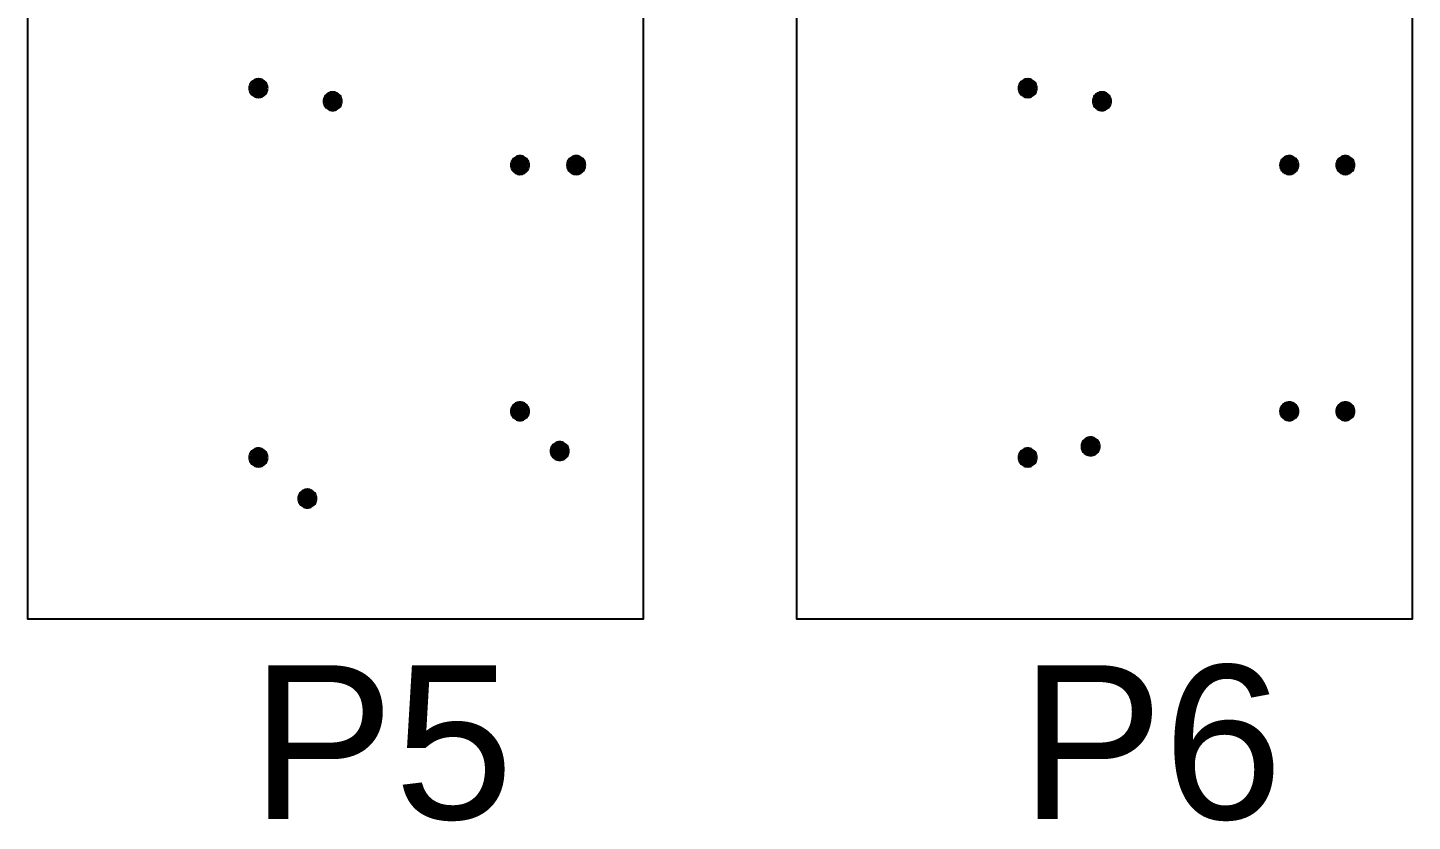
# Model space of a CAD drawing. Extents: x -2 to 177, y -6 to 16.
# Drawn here: x 133 to 142, y -5.81 to -0.66 of the extents above; entities that cross this region are included whole.
import ezdxf

# ---------------------------------------------------------------- set-up
doc = ezdxf.new("R2010")
doc.units = 0
doc.layers.get('0').update_dxf_attribs({"color": 255, "linetype": 'continuous'})
for name, color, linetype in [('Outline', 1, 'continuous'), ('P5', 82, 'continuous'), ('P6', 184, 'continuous'), ('V5', 147, 'continuous'), ('V6', 134, 'continuous')]:
    doc.layers.add(name, color=color, linetype=linetype)
doc.styles.get("Standard").update_dxf_attribs({"font": 'ARIAL.TTF'})

msp = doc.modelspace()

# ---------------------------------------------------------------- linework, layer by layer
at = {"layer": 'Outline'}
for points in [[(137, 4.5), (137, -4.5), (133, -4.5), (133, 4.5)], [(142, 4.5), (142, -4.5), (138, -4.5), (138, 4.5)]]:
    msp.add_lwpolyline(points, close=True, dxfattribs=at)
at = {"layer": 'P5'}
for points in [[(134.56, -1.05), (134.5595, -1.0422), (134.558, -1.0345), (134.5554, -1.027), (134.552, -1.02), (134.5476, -1.0135), (134.5424, -1.0076), (134.5365, -1.0024), (134.53, -0.998), (134.523, -0.9946), (134.5155, -0.992), (134.5078, -0.9905), (134.5, -0.99), (134.4922, -0.9905), (134.4845, -0.992), (134.477, -0.9946), (134.47, -0.998), (134.4635, -1.0024), (134.4576, -1.0076), (134.4524, -1.0135), (134.448, -1.02), (134.4446, -1.027), (134.442, -1.0345), (134.4405, -1.0422), (134.44, -1.05), (134.4405, -1.0578), (134.442, -1.0655), (134.4446, -1.073), (134.448, -1.08), (134.4524, -1.0865), (134.4576, -1.0924), (134.4635, -1.0976), (134.47, -1.102), (134.477, -1.1054), (134.4845, -1.108), (134.4922, -1.1095), (134.5, -1.11), (134.5078, -1.1095), (134.5155, -1.108), (134.523, -1.1054), (134.53, -1.102), (134.5365, -1.0976), (134.5424, -1.0924), (134.5476, -1.0865), (134.552, -1.08), (134.5554, -1.073), (134.558, -1.0655), (134.5595, -1.0578), (134.56, -1.05)], [(135.0426, -1.1351), (135.042, -1.1273), (135.0405, -1.1196), (135.038, -1.1121), (135.0345, -1.1051), (135.0302, -1.0986), (135.025, -1.0927), (135.0191, -1.0875), (135.0126, -1.0831), (135.0055, -1.0797), (134.9981, -1.0771), (134.9904, -1.0756), (134.9826, -1.0751), (134.9747, -1.0756), (134.967, -1.0771), (134.9596, -1.0797), (134.9526, -1.0831), (134.946, -1.0875), (134.9401, -1.0927), (134.935, -1.0986), (134.9306, -1.1051), (134.9271, -1.1121), (134.9246, -1.1196), (134.9231, -1.1273), (134.9226, -1.1351), (134.9231, -1.1429), (134.9246, -1.1506), (134.9271, -1.158), (134.9306, -1.1651), (134.935, -1.1716), (134.9401, -1.1775), (134.946, -1.1827), (134.9526, -1.187), (134.9596, -1.1905), (134.967, -1.193), (134.9747, -1.1946), (134.9826, -1.1951), (134.9904, -1.1946), (134.9981, -1.193), (135.0055, -1.1905), (135.0126, -1.187), (135.0191, -1.1827), (135.025, -1.1775), (135.0302, -1.1716), (135.0345, -1.1651), (135.038, -1.158), (135.0405, -1.1506), (135.042, -1.1429), (135.0426, -1.1351)], [(136.26, -1.55), (136.2595, -1.5422), (136.258, -1.5345), (136.2554, -1.527), (136.252, -1.52), (136.2476, -1.5135), (136.2424, -1.5076), (136.2365, -1.5024), (136.23, -1.498), (136.223, -1.4946), (136.2155, -1.492), (136.2078, -1.4905), (136.2, -1.49), (136.1922, -1.4905), (136.1845, -1.492), (136.177, -1.4946), (136.17, -1.498), (136.1635, -1.5024), (136.1576, -1.5076), (136.1524, -1.5135), (136.148, -1.52), (136.1446, -1.527), (136.142, -1.5345), (136.1405, -1.5422), (136.14, -1.55), (136.1405, -1.5578), (136.142, -1.5655), (136.1446, -1.573), (136.148, -1.58), (136.1524, -1.5865), (136.1576, -1.5924), (136.1635, -1.5976), (136.17, -1.602), (136.177, -1.6054), (136.1845, -1.608), (136.1922, -1.6095), (136.2, -1.61), (136.2078, -1.6095), (136.2155, -1.608), (136.223, -1.6054), (136.23, -1.602), (136.2365, -1.5976), (136.2424, -1.5924), (136.2476, -1.5865), (136.252, -1.58), (136.2554, -1.573), (136.258, -1.5655), (136.2595, -1.5578), (136.26, -1.55)], [(136.625, -1.55), (136.6245, -1.5422), (136.623, -1.5345), (136.6204, -1.527), (136.617, -1.52), (136.6126, -1.5135), (136.6074, -1.5076), (136.6015, -1.5024), (136.595, -1.498), (136.588, -1.4946), (136.5805, -1.492), (136.5728, -1.4905), (136.565, -1.49), (136.5572, -1.4905), (136.5495, -1.492), (136.542, -1.4946), (136.535, -1.498), (136.5285, -1.5024), (136.5226, -1.5076), (136.5174, -1.5135), (136.513, -1.52), (136.5096, -1.527), (136.507, -1.5345), (136.5055, -1.5422), (136.505, -1.55), (136.5055, -1.5578), (136.507, -1.5655), (136.5096, -1.573), (136.513, -1.58), (136.5174, -1.5865), (136.5226, -1.5924), (136.5285, -1.5976), (136.535, -1.602), (136.542, -1.6054), (136.5495, -1.608), (136.5572, -1.6095), (136.565, -1.61), (136.5728, -1.6095), (136.5805, -1.608), (136.588, -1.6054), (136.595, -1.602), (136.6015, -1.5976), (136.6074, -1.5924), (136.6126, -1.5865), (136.617, -1.58), (136.6204, -1.573), (136.623, -1.5655), (136.6245, -1.5578), (136.625, -1.55)], [(136.26, -3.15), (136.2595, -3.1422), (136.258, -3.1345), (136.2554, -3.127), (136.252, -3.12), (136.2476, -3.1135), (136.2424, -3.1076), (136.2365, -3.1024), (136.23, -3.098), (136.223, -3.0946), (136.2155, -3.092), (136.2078, -3.0905), (136.2, -3.09), (136.1922, -3.0905), (136.1845, -3.092), (136.177, -3.0946), (136.17, -3.098), (136.1635, -3.1024), (136.1576, -3.1076), (136.1524, -3.1135), (136.148, -3.12), (136.1446, -3.127), (136.142, -3.1345), (136.1405, -3.1422), (136.14, -3.15), (136.1405, -3.1578), (136.142, -3.1655), (136.1446, -3.173), (136.148, -3.18), (136.1524, -3.1865), (136.1576, -3.1924), (136.1635, -3.1976), (136.17, -3.202), (136.177, -3.2054), (136.1845, -3.208), (136.1922, -3.2095), (136.2, -3.21), (136.2078, -3.2095), (136.2155, -3.208), (136.223, -3.2054), (136.23, -3.202), (136.2365, -3.1976), (136.2424, -3.1924), (136.2476, -3.1865), (136.252, -3.18), (136.2554, -3.173), (136.258, -3.1655), (136.2595, -3.1578), (136.26, -3.15)], [(134.56, -3.45), (134.5595, -3.4422), (134.558, -3.4345), (134.5554, -3.427), (134.552, -3.42), (134.5476, -3.4135), (134.5424, -3.4076), (134.5365, -3.4024), (134.53, -3.398), (134.523, -3.3946), (134.5155, -3.392), (134.5078, -3.3905), (134.5, -3.39), (134.4922, -3.3905), (134.4845, -3.392), (134.477, -3.3946), (134.47, -3.398), (134.4635, -3.4024), (134.4576, -3.4076), (134.4524, -3.4135), (134.448, -3.42), (134.4446, -3.427), (134.442, -3.4345), (134.4405, -3.4422), (134.44, -3.45), (134.4405, -3.4578), (134.442, -3.4655), (134.4446, -3.473), (134.448, -3.48), (134.4524, -3.4865), (134.4576, -3.4924), (134.4635, -3.4976), (134.47, -3.502), (134.477, -3.5054), (134.4845, -3.508), (134.4922, -3.5095), (134.5, -3.51), (134.5078, -3.5095), (134.5155, -3.508), (134.523, -3.5054), (134.53, -3.502), (134.5365, -3.4976), (134.5424, -3.4924), (134.5476, -3.4865), (134.552, -3.48), (134.5554, -3.473), (134.558, -3.4655), (134.5595, -3.4578), (134.56, -3.45)], [(136.5181, -3.4081), (136.5176, -3.4003), (136.516, -3.3926), (136.5135, -3.3851), (136.5101, -3.3781), (136.5057, -3.3716), (136.5005, -3.3657), (136.4946, -3.3605), (136.4881, -3.3561), (136.4811, -3.3527), (136.4736, -3.3501), (136.4659, -3.3486), (136.4581, -3.3481), (136.4503, -3.3486), (136.4426, -3.3501), (136.4351, -3.3527), (136.4281, -3.3561), (136.4216, -3.3605), (136.4157, -3.3657), (136.4105, -3.3716), (136.4061, -3.3781), (136.4027, -3.3851), (136.4001, -3.3926), (136.3986, -3.4003), (136.3981, -3.4081), (136.3986, -3.4159), (136.4001, -3.4236), (136.4027, -3.4311), (136.4061, -3.4381), (136.4105, -3.4446), (136.4157, -3.4505), (136.4216, -3.4557), (136.4281, -3.4601), (136.4351, -3.4635), (136.4426, -3.466), (136.4503, -3.4676), (136.4581, -3.4681), (136.4659, -3.4676), (136.4736, -3.466), (136.4811, -3.4635), (136.4881, -3.4601), (136.4946, -3.4557), (136.5005, -3.4505), (136.5057, -3.4446), (136.5101, -3.4381), (136.5135, -3.4311), (136.516, -3.4236), (136.5176, -3.4159), (136.5181, -3.4081)], [(134.8779, -3.7168), (134.8774, -3.7089), (134.8759, -3.7012), (134.8733, -3.6938), (134.8699, -3.6868), (134.8655, -3.6802), (134.8603, -3.6743), (134.8544, -3.6692), (134.8479, -3.6648), (134.8409, -3.6613), (134.8334, -3.6588), (134.8257, -3.6573), (134.8179, -3.6568), (134.8101, -3.6573), (134.8024, -3.6588), (134.7949, -3.6613), (134.7879, -3.6648), (134.7814, -3.6692), (134.7755, -3.6743), (134.7703, -3.6802), (134.7659, -3.6868), (134.7625, -3.6938), (134.76, -3.7012), (134.7584, -3.7089), (134.7579, -3.7168), (134.7584, -3.7246), (134.76, -3.7323), (134.7625, -3.7397), (134.7659, -3.7468), (134.7703, -3.7533), (134.7755, -3.7592), (134.7814, -3.7644), (134.7879, -3.7687), (134.7949, -3.7722), (134.8024, -3.7747), (134.8101, -3.7762), (134.8179, -3.7768), (134.8257, -3.7762), (134.8334, -3.7747), (134.8409, -3.7722), (134.8479, -3.7687), (134.8544, -3.7644), (134.8603, -3.7592), (134.8655, -3.7533), (134.8699, -3.7468), (134.8733, -3.7397), (134.8759, -3.7323), (134.8774, -3.7246), (134.8779, -3.7168)]]:
    msp.add_lwpolyline(points, close=True, dxfattribs=at)
at = {"layer": 'P6'}
for points in [[(139.56, -1.05), (139.5595, -1.0422), (139.558, -1.0345), (139.5554, -1.027), (139.552, -1.02), (139.5476, -1.0135), (139.5424, -1.0076), (139.5365, -1.0024), (139.53, -0.998), (139.523, -0.9946), (139.5155, -0.992), (139.5078, -0.9905), (139.5, -0.99), (139.4922, -0.9905), (139.4845, -0.992), (139.477, -0.9946), (139.47, -0.998), (139.4635, -1.0024), (139.4576, -1.0076), (139.4524, -1.0135), (139.448, -1.02), (139.4446, -1.027), (139.442, -1.0345), (139.4405, -1.0422), (139.44, -1.05), (139.4405, -1.0578), (139.442, -1.0655), (139.4446, -1.073), (139.448, -1.08), (139.4524, -1.0865), (139.4576, -1.0924), (139.4635, -1.0976), (139.47, -1.102), (139.477, -1.1054), (139.4845, -1.108), (139.4922, -1.1095), (139.5, -1.11), (139.5078, -1.1095), (139.5155, -1.108), (139.523, -1.1054), (139.53, -1.102), (139.5365, -1.0976), (139.5424, -1.0924), (139.5476, -1.0865), (139.552, -1.08), (139.5554, -1.073), (139.558, -1.0655), (139.5595, -1.0578), (139.56, -1.05)], [(140.0426, -1.1351), (140.042, -1.1273), (140.0405, -1.1196), (140.038, -1.1121), (140.0345, -1.1051), (140.0302, -1.0986), (140.025, -1.0927), (140.0191, -1.0875), (140.0126, -1.0831), (140.0055, -1.0797), (139.9981, -1.0771), (139.9904, -1.0756), (139.9826, -1.0751), (139.9747, -1.0756), (139.967, -1.0771), (139.9596, -1.0797), (139.9526, -1.0831), (139.946, -1.0875), (139.9401, -1.0927), (139.935, -1.0986), (139.9306, -1.1051), (139.9271, -1.1121), (139.9246, -1.1196), (139.9231, -1.1273), (139.9226, -1.1351), (139.9231, -1.1429), (139.9246, -1.1506), (139.9271, -1.158), (139.9306, -1.1651), (139.935, -1.1716), (139.9401, -1.1775), (139.946, -1.1827), (139.9526, -1.187), (139.9596, -1.1905), (139.967, -1.193), (139.9747, -1.1946), (139.9826, -1.1951), (139.9904, -1.1946), (139.9981, -1.193), (140.0055, -1.1905), (140.0126, -1.187), (140.0191, -1.1827), (140.025, -1.1775), (140.0302, -1.1716), (140.0345, -1.1651), (140.038, -1.158), (140.0405, -1.1506), (140.042, -1.1429), (140.0426, -1.1351)], [(141.26, -1.55), (141.2595, -1.5422), (141.258, -1.5345), (141.2554, -1.527), (141.252, -1.52), (141.2476, -1.5135), (141.2424, -1.5076), (141.2365, -1.5024), (141.23, -1.498), (141.223, -1.4946), (141.2155, -1.492), (141.2078, -1.4905), (141.2, -1.49), (141.1922, -1.4905), (141.1845, -1.492), (141.177, -1.4946), (141.17, -1.498), (141.1635, -1.5024), (141.1576, -1.5076), (141.1524, -1.5135), (141.148, -1.52), (141.1446, -1.527), (141.142, -1.5345), (141.1405, -1.5422), (141.14, -1.55), (141.1405, -1.5578), (141.142, -1.5655), (141.1446, -1.573), (141.148, -1.58), (141.1524, -1.5865), (141.1576, -1.5924), (141.1635, -1.5976), (141.17, -1.602), (141.177, -1.6054), (141.1845, -1.608), (141.1922, -1.6095), (141.2, -1.61), (141.2078, -1.6095), (141.2155, -1.608), (141.223, -1.6054), (141.23, -1.602), (141.2365, -1.5976), (141.2424, -1.5924), (141.2476, -1.5865), (141.252, -1.58), (141.2554, -1.573), (141.258, -1.5655), (141.2595, -1.5578), (141.26, -1.55)], [(141.625, -1.55), (141.6245, -1.5422), (141.623, -1.5345), (141.6204, -1.527), (141.617, -1.52), (141.6126, -1.5135), (141.6074, -1.5076), (141.6015, -1.5024), (141.595, -1.498), (141.588, -1.4946), (141.5805, -1.492), (141.5728, -1.4905), (141.565, -1.49), (141.5572, -1.4905), (141.5495, -1.492), (141.542, -1.4946), (141.535, -1.498), (141.5285, -1.5024), (141.5226, -1.5076), (141.5174, -1.5135), (141.513, -1.52), (141.5096, -1.527), (141.507, -1.5345), (141.5055, -1.5422), (141.505, -1.55), (141.5055, -1.5578), (141.507, -1.5655), (141.5096, -1.573), (141.513, -1.58), (141.5174, -1.5865), (141.5226, -1.5924), (141.5285, -1.5976), (141.535, -1.602), (141.542, -1.6054), (141.5495, -1.608), (141.5572, -1.6095), (141.565, -1.61), (141.5728, -1.6095), (141.5805, -1.608), (141.588, -1.6054), (141.595, -1.602), (141.6015, -1.5976), (141.6074, -1.5924), (141.6126, -1.5865), (141.617, -1.58), (141.6204, -1.573), (141.623, -1.5655), (141.6245, -1.5578), (141.625, -1.55)], [(141.26, -3.15), (141.2595, -3.1422), (141.258, -3.1345), (141.2554, -3.127), (141.252, -3.12), (141.2476, -3.1135), (141.2424, -3.1076), (141.2365, -3.1024), (141.23, -3.098), (141.223, -3.0946), (141.2155, -3.092), (141.2078, -3.0905), (141.2, -3.09), (141.1922, -3.0905), (141.1845, -3.092), (141.177, -3.0946), (141.17, -3.098), (141.1635, -3.1024), (141.1576, -3.1076), (141.1524, -3.1135), (141.148, -3.12), (141.1446, -3.127), (141.142, -3.1345), (141.1405, -3.1422), (141.14, -3.15), (141.1405, -3.1578), (141.142, -3.1655), (141.1446, -3.173), (141.148, -3.18), (141.1524, -3.1865), (141.1576, -3.1924), (141.1635, -3.1976), (141.17, -3.202), (141.177, -3.2054), (141.1845, -3.208), (141.1922, -3.2095), (141.2, -3.21), (141.2078, -3.2095), (141.2155, -3.208), (141.223, -3.2054), (141.23, -3.202), (141.2365, -3.1976), (141.2424, -3.1924), (141.2476, -3.1865), (141.252, -3.18), (141.2554, -3.173), (141.258, -3.1655), (141.2595, -3.1578), (141.26, -3.15)], [(141.625, -3.15), (141.6245, -3.1422), (141.623, -3.1345), (141.6204, -3.127), (141.617, -3.12), (141.6126, -3.1135), (141.6074, -3.1076), (141.6015, -3.1024), (141.595, -3.098), (141.588, -3.0946), (141.5805, -3.092), (141.5728, -3.0905), (141.565, -3.09), (141.5572, -3.0905), (141.5495, -3.092), (141.542, -3.0946), (141.535, -3.098), (141.5285, -3.1024), (141.5226, -3.1076), (141.5174, -3.1135), (141.513, -3.12), (141.5096, -3.127), (141.507, -3.1345), (141.5055, -3.1422), (141.505, -3.15), (141.5055, -3.1578), (141.507, -3.1655), (141.5096, -3.173), (141.513, -3.18), (141.5174, -3.1865), (141.5226, -3.1924), (141.5285, -3.1976), (141.535, -3.202), (141.542, -3.2054), (141.5495, -3.208), (141.5572, -3.2095), (141.565, -3.21), (141.5728, -3.2095), (141.5805, -3.208), (141.588, -3.2054), (141.595, -3.202), (141.6015, -3.1976), (141.6074, -3.1924), (141.6126, -3.1865), (141.617, -3.18), (141.6204, -3.173), (141.623, -3.1655), (141.6245, -3.1578), (141.625, -3.15)], [(139.9687, -3.3779), (139.9682, -3.3701), (139.9667, -3.3624), (139.9641, -3.355), (139.9607, -3.3479), (139.9563, -3.3414), (139.9511, -3.3355), (139.9452, -3.3303), (139.9387, -3.326), (139.9317, -3.3225), (139.9242, -3.32), (139.9165, -3.3184), (139.9087, -3.3179), (139.9009, -3.3184), (139.8932, -3.32), (139.8857, -3.3225), (139.8787, -3.326), (139.8722, -3.3303), (139.8663, -3.3355), (139.8611, -3.3414), (139.8567, -3.3479), (139.8533, -3.355), (139.8507, -3.3624), (139.8492, -3.3701), (139.8487, -3.3779), (139.8492, -3.3858), (139.8507, -3.3935), (139.8533, -3.4009), (139.8567, -3.4079), (139.8611, -3.4145), (139.8663, -3.4204), (139.8722, -3.4255), (139.8787, -3.4299), (139.8857, -3.4334), (139.8932, -3.4359), (139.9009, -3.4374), (139.9087, -3.4379), (139.9165, -3.4374), (139.9242, -3.4359), (139.9317, -3.4334), (139.9387, -3.4299), (139.9452, -3.4255), (139.9511, -3.4204), (139.9563, -3.4145), (139.9607, -3.4079), (139.9641, -3.4009), (139.9667, -3.3935), (139.9682, -3.3858), (139.9687, -3.3779)], [(139.56, -3.45), (139.5595, -3.4422), (139.558, -3.4345), (139.5554, -3.427), (139.552, -3.42), (139.5476, -3.4135), (139.5424, -3.4076), (139.5365, -3.4024), (139.53, -3.398), (139.523, -3.3946), (139.5155, -3.392), (139.5078, -3.3905), (139.5, -3.39), (139.4922, -3.3905), (139.4845, -3.392), (139.477, -3.3946), (139.47, -3.398), (139.4635, -3.4024), (139.4576, -3.4076), (139.4524, -3.4135), (139.448, -3.42), (139.4446, -3.427), (139.442, -3.4345), (139.4405, -3.4422), (139.44, -3.45), (139.4405, -3.4578), (139.442, -3.4655), (139.4446, -3.473), (139.448, -3.48), (139.4524, -3.4865), (139.4576, -3.4924), (139.4635, -3.4976), (139.47, -3.502), (139.477, -3.5054), (139.4845, -3.508), (139.4922, -3.5095), (139.5, -3.51), (139.5078, -3.5095), (139.5155, -3.508), (139.523, -3.5054), (139.53, -3.502), (139.5365, -3.4976), (139.5424, -3.4924), (139.5476, -3.4865), (139.552, -3.48), (139.5554, -3.473), (139.558, -3.4655), (139.5595, -3.4578), (139.56, -3.45)]]:
    msp.add_lwpolyline(points, close=True, dxfattribs=at)
at = {"layer": 'V5'}
for points in [[(134.55, -1.05), (134.5496, -1.0435), (134.5483, -1.0371), (134.5462, -1.0309), (134.5433, -1.025), (134.5397, -1.0196), (134.5354, -1.0146), (134.5304, -1.0103), (134.525, -1.0067), (134.5191, -1.0038), (134.5129, -1.0017), (134.5065, -1.0004), (134.5, -1), (134.4935, -1.0004), (134.4871, -1.0017), (134.4809, -1.0038), (134.475, -1.0067), (134.4696, -1.0103), (134.4646, -1.0146), (134.4603, -1.0196), (134.4567, -1.025), (134.4538, -1.0309), (134.4517, -1.0371), (134.4504, -1.0435), (134.45, -1.05), (134.4504, -1.0565), (134.4517, -1.0629), (134.4538, -1.0691), (134.4567, -1.075), (134.4603, -1.0804), (134.4646, -1.0854), (134.4696, -1.0897), (134.475, -1.0933), (134.4809, -1.0962), (134.4871, -1.0983), (134.4935, -1.0996), (134.5, -1.1), (134.5065, -1.0996), (134.5129, -1.0983), (134.5191, -1.0962), (134.525, -1.0933), (134.5304, -1.0897), (134.5354, -1.0854), (134.5397, -1.0804), (134.5433, -1.075), (134.5462, -1.0691), (134.5483, -1.0629), (134.5496, -1.0565), (134.55, -1.05)], [(135.0326, -1.1351), (135.0321, -1.1286), (135.0309, -1.1221), (135.0287, -1.116), (135.0259, -1.1101), (135.0222, -1.1046), (135.0179, -1.0997), (135.013, -1.0954), (135.0076, -1.0918), (135.0017, -1.0889), (134.9955, -1.0868), (134.9891, -1.0855), (134.9826, -1.0851), (134.976, -1.0855), (134.9696, -1.0868), (134.9634, -1.0889), (134.9576, -1.0918), (134.9521, -1.0954), (134.9472, -1.0997), (134.9429, -1.1046), (134.9393, -1.1101), (134.9364, -1.116), (134.9343, -1.1221), (134.933, -1.1286), (134.9326, -1.1351), (134.933, -1.1416), (134.9343, -1.148), (134.9364, -1.1542), (134.9393, -1.1601), (134.9429, -1.1655), (134.9472, -1.1704), (134.9521, -1.1748), (134.9576, -1.1784), (134.9634, -1.1813), (134.9696, -1.1834), (134.976, -1.1847), (134.9826, -1.1851), (134.9891, -1.1847), (134.9955, -1.1834), (135.0017, -1.1813), (135.0076, -1.1784), (135.013, -1.1748), (135.0179, -1.1704), (135.0222, -1.1655), (135.0259, -1.1601), (135.0287, -1.1542), (135.0309, -1.148), (135.0321, -1.1416), (135.0326, -1.1351)], [(136.25, -1.55), (136.2496, -1.5435), (136.2483, -1.5371), (136.2462, -1.5309), (136.2433, -1.525), (136.2397, -1.5196), (136.2354, -1.5146), (136.2304, -1.5103), (136.225, -1.5067), (136.2191, -1.5038), (136.2129, -1.5017), (136.2065, -1.5004), (136.2, -1.5), (136.1935, -1.5004), (136.1871, -1.5017), (136.1809, -1.5038), (136.175, -1.5067), (136.1696, -1.5103), (136.1646, -1.5146), (136.1603, -1.5196), (136.1567, -1.525), (136.1538, -1.5309), (136.1517, -1.5371), (136.1504, -1.5435), (136.15, -1.55), (136.1504, -1.5565), (136.1517, -1.5629), (136.1538, -1.5691), (136.1567, -1.575), (136.1603, -1.5804), (136.1646, -1.5854), (136.1696, -1.5897), (136.175, -1.5933), (136.1809, -1.5962), (136.1871, -1.5983), (136.1935, -1.5996), (136.2, -1.6), (136.2065, -1.5996), (136.2129, -1.5983), (136.2191, -1.5962), (136.225, -1.5933), (136.2304, -1.5897), (136.2354, -1.5854), (136.2397, -1.5804), (136.2433, -1.575), (136.2462, -1.5691), (136.2483, -1.5629), (136.2496, -1.5565), (136.25, -1.55)], [(136.615, -1.55), (136.6146, -1.5435), (136.6133, -1.5371), (136.6112, -1.5309), (136.6083, -1.525), (136.6047, -1.5196), (136.6004, -1.5146), (136.5954, -1.5103), (136.59, -1.5067), (136.5841, -1.5038), (136.5779, -1.5017), (136.5715, -1.5004), (136.565, -1.5), (136.5585, -1.5004), (136.5521, -1.5017), (136.5459, -1.5038), (136.54, -1.5067), (136.5346, -1.5103), (136.5296, -1.5146), (136.5253, -1.5196), (136.5217, -1.525), (136.5188, -1.5309), (136.5167, -1.5371), (136.5154, -1.5435), (136.515, -1.55), (136.5154, -1.5565), (136.5167, -1.5629), (136.5188, -1.5691), (136.5217, -1.575), (136.5253, -1.5804), (136.5296, -1.5854), (136.5346, -1.5897), (136.54, -1.5933), (136.5459, -1.5962), (136.5521, -1.5983), (136.5585, -1.5996), (136.565, -1.6), (136.5715, -1.5996), (136.5779, -1.5983), (136.5841, -1.5962), (136.59, -1.5933), (136.5954, -1.5897), (136.6004, -1.5854), (136.6047, -1.5804), (136.6083, -1.575), (136.6112, -1.5691), (136.6133, -1.5629), (136.6146, -1.5565), (136.615, -1.55)], [(136.25, -3.15), (136.2496, -3.1435), (136.2483, -3.1371), (136.2462, -3.1309), (136.2433, -3.125), (136.2397, -3.1196), (136.2354, -3.1146), (136.2304, -3.1103), (136.225, -3.1067), (136.2191, -3.1038), (136.2129, -3.1017), (136.2065, -3.1004), (136.2, -3.1), (136.1935, -3.1004), (136.1871, -3.1017), (136.1809, -3.1038), (136.175, -3.1067), (136.1696, -3.1103), (136.1646, -3.1146), (136.1603, -3.1196), (136.1567, -3.125), (136.1538, -3.1309), (136.1517, -3.1371), (136.1504, -3.1435), (136.15, -3.15), (136.1504, -3.1565), (136.1517, -3.1629), (136.1538, -3.1691), (136.1567, -3.175), (136.1603, -3.1804), (136.1646, -3.1854), (136.1696, -3.1897), (136.175, -3.1933), (136.1809, -3.1962), (136.1871, -3.1983), (136.1935, -3.1996), (136.2, -3.2), (136.2065, -3.1996), (136.2129, -3.1983), (136.2191, -3.1962), (136.225, -3.1933), (136.2304, -3.1897), (136.2354, -3.1854), (136.2397, -3.1804), (136.2433, -3.175), (136.2462, -3.1691), (136.2483, -3.1629), (136.2496, -3.1565), (136.25, -3.15)], [(134.55, -3.45), (134.5496, -3.4435), (134.5483, -3.4371), (134.5462, -3.4309), (134.5433, -3.425), (134.5397, -3.4196), (134.5354, -3.4146), (134.5304, -3.4103), (134.525, -3.4067), (134.5191, -3.4038), (134.5129, -3.4017), (134.5065, -3.4004), (134.5, -3.4), (134.4935, -3.4004), (134.4871, -3.4017), (134.4809, -3.4038), (134.475, -3.4067), (134.4696, -3.4103), (134.4646, -3.4146), (134.4603, -3.4196), (134.4567, -3.425), (134.4538, -3.4309), (134.4517, -3.4371), (134.4504, -3.4435), (134.45, -3.45), (134.4504, -3.4565), (134.4517, -3.4629), (134.4538, -3.4691), (134.4567, -3.475), (134.4603, -3.4804), (134.4646, -3.4854), (134.4696, -3.4897), (134.475, -3.4933), (134.4809, -3.4962), (134.4871, -3.4983), (134.4935, -3.4996), (134.5, -3.5), (134.5065, -3.4996), (134.5129, -3.4983), (134.5191, -3.4962), (134.525, -3.4933), (134.5304, -3.4897), (134.5354, -3.4854), (134.5397, -3.4804), (134.5433, -3.475), (134.5462, -3.4691), (134.5483, -3.4629), (134.5496, -3.4565), (134.55, -3.45)], [(136.5081, -3.4081), (136.5077, -3.4016), (136.5064, -3.3952), (136.5043, -3.389), (136.5014, -3.3831), (136.4978, -3.3777), (136.4934, -3.3727), (136.4885, -3.3684), (136.4831, -3.3648), (136.4772, -3.3619), (136.471, -3.3598), (136.4646, -3.3585), (136.4581, -3.3581), (136.4516, -3.3585), (136.4452, -3.3598), (136.439, -3.3619), (136.4331, -3.3648), (136.4277, -3.3684), (136.4227, -3.3727), (136.4184, -3.3777), (136.4148, -3.3831), (136.4119, -3.389), (136.4098, -3.3952), (136.4085, -3.4016), (136.4081, -3.4081), (136.4085, -3.4146), (136.4098, -3.421), (136.4119, -3.4272), (136.4148, -3.4331), (136.4184, -3.4385), (136.4227, -3.4434), (136.4277, -3.4478), (136.4331, -3.4514), (136.439, -3.4543), (136.4452, -3.4564), (136.4516, -3.4577), (136.4581, -3.4581), (136.4646, -3.4577), (136.471, -3.4564), (136.4772, -3.4543), (136.4831, -3.4514), (136.4885, -3.4478), (136.4934, -3.4434), (136.4978, -3.4385), (136.5014, -3.4331), (136.5043, -3.4272), (136.5064, -3.421), (136.5077, -3.4146), (136.5081, -3.4081)], [(134.8679, -3.7168), (134.8675, -3.7102), (134.8662, -3.7038), (134.8641, -3.6976), (134.8612, -3.6918), (134.8576, -3.6863), (134.8533, -3.6814), (134.8483, -3.6771), (134.8429, -3.6735), (134.837, -3.6706), (134.8308, -3.6685), (134.8244, -3.6672), (134.8179, -3.6668), (134.8114, -3.6672), (134.805, -3.6685), (134.7988, -3.6706), (134.7929, -3.6735), (134.7875, -3.6771), (134.7826, -3.6814), (134.7782, -3.6863), (134.7746, -3.6918), (134.7717, -3.6976), (134.7696, -3.7038), (134.7683, -3.7102), (134.7679, -3.7168), (134.7683, -3.7233), (134.7696, -3.7297), (134.7717, -3.7359), (134.7746, -3.7418), (134.7782, -3.7472), (134.7826, -3.7521), (134.7875, -3.7564), (134.7929, -3.7601), (134.7988, -3.763), (134.805, -3.7651), (134.8114, -3.7663), (134.8179, -3.7668), (134.8244, -3.7663), (134.8308, -3.7651), (134.837, -3.763), (134.8429, -3.7601), (134.8483, -3.7564), (134.8533, -3.7521), (134.8576, -3.7472), (134.8612, -3.7418), (134.8641, -3.7359), (134.8662, -3.7297), (134.8675, -3.7233), (134.8679, -3.7168)]]:
    msp.add_lwpolyline(points, close=True, dxfattribs=at)
for points in [[(134.4538, -1.0309), (134.45, -1.05), (134.5, -1.05)], [(134.45, -1.05), (134.4538, -1.0691), (134.5, -1.05)], [(134.4646, -1.0146), (134.4538, -1.0309), (134.5, -1.05)], [(134.4538, -1.0691), (134.4646, -1.0854), (134.5, -1.05)], [(134.4809, -1.0038), (134.4646, -1.0146), (134.5, -1.05)], [(134.4646, -1.0854), (134.4809, -1.0962), (134.5, -1.05)], [(134.5, -1), (134.4809, -1.0038), (134.5, -1.05)], [(134.4809, -1.0962), (134.5, -1.1), (134.5, -1.05)], [(134.5191, -1.0038), (134.5, -1), (134.5, -1.05)], [(134.5354, -1.0146), (134.5191, -1.0038), (134.5, -1.05)], [(134.5462, -1.0309), (134.5354, -1.0146), (134.5, -1.05)], [(134.55, -1.05), (134.5462, -1.0309), (134.5, -1.05)], [(134.5, -1.1), (134.5191, -1.0962), (134.5, -1.05)], [(134.5191, -1.0962), (134.5354, -1.0854), (134.5, -1.05)], [(134.5354, -1.0854), (134.5462, -1.0691), (134.5, -1.05)], [(134.5462, -1.0691), (134.55, -1.05), (134.5, -1.05)], [(134.9364, -1.116), (134.9326, -1.1351), (134.9826, -1.1351)], [(134.9326, -1.1351), (134.9364, -1.1542), (134.9826, -1.1351)], [(134.9472, -1.0997), (134.9364, -1.116), (134.9826, -1.1351)], [(134.9364, -1.1542), (134.9472, -1.1704), (134.9826, -1.1351)], [(134.9634, -1.0889), (134.9472, -1.0997), (134.9826, -1.1351)], [(134.9472, -1.1704), (134.9634, -1.1813), (134.9826, -1.1351)], [(134.9826, -1.0851), (134.9634, -1.0889), (134.9826, -1.1351)], [(134.9634, -1.1813), (134.9826, -1.1851), (134.9826, -1.1351)], [(135.0017, -1.0889), (134.9826, -1.0851), (134.9826, -1.1351)], [(135.0179, -1.0997), (135.0017, -1.0889), (134.9826, -1.1351)], [(135.0287, -1.116), (135.0179, -1.0997), (134.9826, -1.1351)], [(135.0326, -1.1351), (135.0287, -1.116), (134.9826, -1.1351)], [(134.9826, -1.1851), (135.0017, -1.1813), (134.9826, -1.1351)], [(135.0017, -1.1813), (135.0179, -1.1704), (134.9826, -1.1351)], [(135.0179, -1.1704), (135.0287, -1.1542), (134.9826, -1.1351)], [(135.0287, -1.1542), (135.0326, -1.1351), (134.9826, -1.1351)], [(136.1646, -1.5146), (136.1538, -1.5309), (136.2, -1.55)], [(136.1809, -1.5038), (136.1646, -1.5146), (136.2, -1.55)], [(136.2, -1.5), (136.1809, -1.5038), (136.2, -1.55)], [(136.2191, -1.5038), (136.2, -1.5), (136.2, -1.55)], [(136.2354, -1.5146), (136.2191, -1.5038), (136.2, -1.55)], [(136.2462, -1.5309), (136.2354, -1.5146), (136.2, -1.55)], [(136.5296, -1.5146), (136.5188, -1.5309), (136.565, -1.55)], [(136.5459, -1.5038), (136.5296, -1.5146), (136.565, -1.55)], [(136.565, -1.5), (136.5459, -1.5038), (136.565, -1.55)], [(136.5841, -1.5038), (136.565, -1.5), (136.565, -1.55)], [(136.6004, -1.5146), (136.5841, -1.5038), (136.565, -1.55)], [(136.6112, -1.5309), (136.6004, -1.5146), (136.565, -1.55)], [(136.1538, -1.5309), (136.15, -1.55), (136.2, -1.55)], [(136.15, -1.55), (136.1538, -1.5691), (136.2, -1.55)], [(136.1538, -1.5691), (136.1646, -1.5854), (136.2, -1.55)], [(136.1646, -1.5854), (136.1809, -1.5962), (136.2, -1.55)], [(136.1809, -1.5962), (136.2, -1.6), (136.2, -1.55)], [(136.25, -1.55), (136.2462, -1.5309), (136.2, -1.55)], [(136.2, -1.6), (136.2191, -1.5962), (136.2, -1.55)], [(136.2191, -1.5962), (136.2354, -1.5854), (136.2, -1.55)], [(136.2354, -1.5854), (136.2462, -1.5691), (136.2, -1.55)], [(136.2462, -1.5691), (136.25, -1.55), (136.2, -1.55)], [(136.5188, -1.5309), (136.515, -1.55), (136.565, -1.55)], [(136.515, -1.55), (136.5188, -1.5691), (136.565, -1.55)], [(136.5188, -1.5691), (136.5296, -1.5854), (136.565, -1.55)], [(136.5296, -1.5854), (136.5459, -1.5962), (136.565, -1.55)], [(136.5459, -1.5962), (136.565, -1.6), (136.565, -1.55)], [(136.615, -1.55), (136.6112, -1.5309), (136.565, -1.55)], [(136.565, -1.6), (136.5841, -1.5962), (136.565, -1.55)], [(136.5841, -1.5962), (136.6004, -1.5854), (136.565, -1.55)], [(136.6004, -1.5854), (136.6112, -1.5691), (136.565, -1.55)], [(136.6112, -1.5691), (136.615, -1.55), (136.565, -1.55)], [(136.1538, -3.1309), (136.15, -3.15), (136.2, -3.15)], [(136.1646, -3.1146), (136.1538, -3.1309), (136.2, -3.15)], [(136.1809, -3.1038), (136.1646, -3.1146), (136.2, -3.15)], [(136.2, -3.1), (136.1809, -3.1038), (136.2, -3.15)], [(136.2191, -3.1038), (136.2, -3.1), (136.2, -3.15)], [(136.2354, -3.1146), (136.2191, -3.1038), (136.2, -3.15)], [(136.2462, -3.1309), (136.2354, -3.1146), (136.2, -3.15)], [(136.25, -3.15), (136.2462, -3.1309), (136.2, -3.15)], [(136.15, -3.15), (136.1538, -3.1691), (136.2, -3.15)], [(136.1538, -3.1691), (136.1646, -3.1854), (136.2, -3.15)], [(136.1646, -3.1854), (136.1809, -3.1962), (136.2, -3.15)], [(136.1809, -3.1962), (136.2, -3.2), (136.2, -3.15)], [(136.2, -3.2), (136.2191, -3.1962), (136.2, -3.15)], [(136.2191, -3.1962), (136.2354, -3.1854), (136.2, -3.15)], [(136.2354, -3.1854), (136.2462, -3.1691), (136.2, -3.15)], [(136.2462, -3.1691), (136.25, -3.15), (136.2, -3.15)], [(134.4646, -3.4146), (134.4538, -3.4309), (134.5, -3.45)], [(134.4809, -3.4038), (134.4646, -3.4146), (134.5, -3.45)], [(134.5, -3.4), (134.4809, -3.4038), (134.5, -3.45)], [(134.5191, -3.4038), (134.5, -3.4), (134.5, -3.45)], [(134.5354, -3.4146), (134.5191, -3.4038), (134.5, -3.45)], [(134.5462, -3.4309), (134.5354, -3.4146), (134.5, -3.45)], [(136.4119, -3.389), (136.4081, -3.4081), (136.4581, -3.4081)], [(136.4081, -3.4081), (136.4119, -3.4272), (136.4581, -3.4081)], [(136.4227, -3.3727), (136.4119, -3.389), (136.4581, -3.4081)], [(136.4119, -3.4272), (136.4227, -3.4434), (136.4581, -3.4081)], [(136.439, -3.3619), (136.4227, -3.3727), (136.4581, -3.4081)], [(136.4227, -3.4434), (136.439, -3.4543), (136.4581, -3.4081)], [(136.4581, -3.3581), (136.439, -3.3619), (136.4581, -3.4081)], [(136.439, -3.4543), (136.4581, -3.4581), (136.4581, -3.4081)], [(136.4772, -3.3619), (136.4581, -3.3581), (136.4581, -3.4081)], [(136.4934, -3.3727), (136.4772, -3.3619), (136.4581, -3.4081)], [(136.5043, -3.389), (136.4934, -3.3727), (136.4581, -3.4081)], [(136.5081, -3.4081), (136.5043, -3.389), (136.4581, -3.4081)], [(136.4581, -3.4581), (136.4772, -3.4543), (136.4581, -3.4081)], [(136.4772, -3.4543), (136.4934, -3.4434), (136.4581, -3.4081)], [(136.4934, -3.4434), (136.5043, -3.4272), (136.4581, -3.4081)], [(136.5043, -3.4272), (136.5081, -3.4081), (136.4581, -3.4081)], [(134.4538, -3.4309), (134.45, -3.45), (134.5, -3.45)], [(134.45, -3.45), (134.4538, -3.4691), (134.5, -3.45)], [(134.4538, -3.4691), (134.4646, -3.4854), (134.5, -3.45)], [(134.4646, -3.4854), (134.4809, -3.4962), (134.5, -3.45)], [(134.4809, -3.4962), (134.5, -3.5), (134.5, -3.45)], [(134.55, -3.45), (134.5462, -3.4309), (134.5, -3.45)], [(134.5, -3.5), (134.5191, -3.4962), (134.5, -3.45)], [(134.5191, -3.4962), (134.5354, -3.4854), (134.5, -3.45)], [(134.5354, -3.4854), (134.5462, -3.4691), (134.5, -3.45)], [(134.5462, -3.4691), (134.55, -3.45), (134.5, -3.45)], [(134.7826, -3.6814), (134.7717, -3.6976), (134.8179, -3.7168)], [(134.7988, -3.6706), (134.7826, -3.6814), (134.8179, -3.7168)], [(134.8179, -3.6668), (134.7988, -3.6706), (134.8179, -3.7168)], [(134.837, -3.6706), (134.8179, -3.6668), (134.8179, -3.7168)], [(134.8533, -3.6814), (134.837, -3.6706), (134.8179, -3.7168)], [(134.8641, -3.6976), (134.8533, -3.6814), (134.8179, -3.7168)], [(134.7717, -3.6976), (134.7679, -3.7168), (134.8179, -3.7168)], [(134.7679, -3.7168), (134.7717, -3.7359), (134.8179, -3.7168)], [(134.7717, -3.7359), (134.7826, -3.7521), (134.8179, -3.7168)], [(134.7826, -3.7521), (134.7988, -3.763), (134.8179, -3.7168)], [(134.7988, -3.763), (134.8179, -3.7668), (134.8179, -3.7168)], [(134.8679, -3.7168), (134.8641, -3.6976), (134.8179, -3.7168)], [(134.8179, -3.7668), (134.837, -3.763), (134.8179, -3.7168)], [(134.837, -3.763), (134.8533, -3.7521), (134.8179, -3.7168)], [(134.8533, -3.7521), (134.8641, -3.7359), (134.8179, -3.7168)], [(134.8641, -3.7359), (134.8679, -3.7168), (134.8179, -3.7168)]]:
    msp.add_solid(points, dxfattribs=at)
at = {"layer": 'V6'}
for points in [[(139.55, -1.05), (139.5496, -1.0435), (139.5483, -1.0371), (139.5462, -1.0309), (139.5433, -1.025), (139.5397, -1.0196), (139.5354, -1.0146), (139.5304, -1.0103), (139.525, -1.0067), (139.5191, -1.0038), (139.5129, -1.0017), (139.5065, -1.0004), (139.5, -1), (139.4935, -1.0004), (139.4871, -1.0017), (139.4809, -1.0038), (139.475, -1.0067), (139.4696, -1.0103), (139.4646, -1.0146), (139.4603, -1.0196), (139.4567, -1.025), (139.4538, -1.0309), (139.4517, -1.0371), (139.4504, -1.0435), (139.45, -1.05), (139.4504, -1.0565), (139.4517, -1.0629), (139.4538, -1.0691), (139.4567, -1.075), (139.4603, -1.0804), (139.4646, -1.0854), (139.4696, -1.0897), (139.475, -1.0933), (139.4809, -1.0962), (139.4871, -1.0983), (139.4935, -1.0996), (139.5, -1.1), (139.5065, -1.0996), (139.5129, -1.0983), (139.5191, -1.0962), (139.525, -1.0933), (139.5304, -1.0897), (139.5354, -1.0854), (139.5397, -1.0804), (139.5433, -1.075), (139.5462, -1.0691), (139.5483, -1.0629), (139.5496, -1.0565), (139.55, -1.05)], [(140.0326, -1.1351), (140.0321, -1.1286), (140.0309, -1.1221), (140.0287, -1.116), (140.0259, -1.1101), (140.0222, -1.1046), (140.0179, -1.0997), (140.013, -1.0954), (140.0076, -1.0918), (140.0017, -1.0889), (139.9955, -1.0868), (139.9891, -1.0855), (139.9826, -1.0851), (139.976, -1.0855), (139.9696, -1.0868), (139.9634, -1.0889), (139.9576, -1.0918), (139.9521, -1.0954), (139.9472, -1.0997), (139.9429, -1.1046), (139.9393, -1.1101), (139.9364, -1.116), (139.9343, -1.1221), (139.933, -1.1286), (139.9326, -1.1351), (139.933, -1.1416), (139.9343, -1.148), (139.9364, -1.1542), (139.9393, -1.1601), (139.9429, -1.1655), (139.9472, -1.1704), (139.9521, -1.1748), (139.9576, -1.1784), (139.9634, -1.1813), (139.9696, -1.1834), (139.976, -1.1847), (139.9826, -1.1851), (139.9891, -1.1847), (139.9955, -1.1834), (140.0017, -1.1813), (140.0076, -1.1784), (140.013, -1.1748), (140.0179, -1.1704), (140.0222, -1.1655), (140.0259, -1.1601), (140.0287, -1.1542), (140.0309, -1.148), (140.0321, -1.1416), (140.0326, -1.1351)], [(141.25, -1.55), (141.2496, -1.5435), (141.2483, -1.5371), (141.2462, -1.5309), (141.2433, -1.525), (141.2397, -1.5196), (141.2354, -1.5146), (141.2304, -1.5103), (141.225, -1.5067), (141.2191, -1.5038), (141.2129, -1.5017), (141.2065, -1.5004), (141.2, -1.5), (141.1935, -1.5004), (141.1871, -1.5017), (141.1809, -1.5038), (141.175, -1.5067), (141.1696, -1.5103), (141.1646, -1.5146), (141.1603, -1.5196), (141.1567, -1.525), (141.1538, -1.5309), (141.1517, -1.5371), (141.1504, -1.5435), (141.15, -1.55), (141.1504, -1.5565), (141.1517, -1.5629), (141.1538, -1.5691), (141.1567, -1.575), (141.1603, -1.5804), (141.1646, -1.5854), (141.1696, -1.5897), (141.175, -1.5933), (141.1809, -1.5962), (141.1871, -1.5983), (141.1935, -1.5996), (141.2, -1.6), (141.2065, -1.5996), (141.2129, -1.5983), (141.2191, -1.5962), (141.225, -1.5933), (141.2304, -1.5897), (141.2354, -1.5854), (141.2397, -1.5804), (141.2433, -1.575), (141.2462, -1.5691), (141.2483, -1.5629), (141.2496, -1.5565), (141.25, -1.55)], [(141.615, -1.55), (141.6146, -1.5435), (141.6133, -1.5371), (141.6112, -1.5309), (141.6083, -1.525), (141.6047, -1.5196), (141.6004, -1.5146), (141.5954, -1.5103), (141.59, -1.5067), (141.5841, -1.5038), (141.5779, -1.5017), (141.5715, -1.5004), (141.565, -1.5), (141.5585, -1.5004), (141.5521, -1.5017), (141.5459, -1.5038), (141.54, -1.5067), (141.5346, -1.5103), (141.5296, -1.5146), (141.5253, -1.5196), (141.5217, -1.525), (141.5188, -1.5309), (141.5167, -1.5371), (141.5154, -1.5435), (141.515, -1.55), (141.5154, -1.5565), (141.5167, -1.5629), (141.5188, -1.5691), (141.5217, -1.575), (141.5253, -1.5804), (141.5296, -1.5854), (141.5346, -1.5897), (141.54, -1.5933), (141.5459, -1.5962), (141.5521, -1.5983), (141.5585, -1.5996), (141.565, -1.6), (141.5715, -1.5996), (141.5779, -1.5983), (141.5841, -1.5962), (141.59, -1.5933), (141.5954, -1.5897), (141.6004, -1.5854), (141.6047, -1.5804), (141.6083, -1.575), (141.6112, -1.5691), (141.6133, -1.5629), (141.6146, -1.5565), (141.615, -1.55)], [(141.25, -3.15), (141.2496, -3.1435), (141.2483, -3.1371), (141.2462, -3.1309), (141.2433, -3.125), (141.2397, -3.1196), (141.2354, -3.1146), (141.2304, -3.1103), (141.225, -3.1067), (141.2191, -3.1038), (141.2129, -3.1017), (141.2065, -3.1004), (141.2, -3.1), (141.1935, -3.1004), (141.1871, -3.1017), (141.1809, -3.1038), (141.175, -3.1067), (141.1696, -3.1103), (141.1646, -3.1146), (141.1603, -3.1196), (141.1567, -3.125), (141.1538, -3.1309), (141.1517, -3.1371), (141.1504, -3.1435), (141.15, -3.15), (141.1504, -3.1565), (141.1517, -3.1629), (141.1538, -3.1691), (141.1567, -3.175), (141.1603, -3.1804), (141.1646, -3.1854), (141.1696, -3.1897), (141.175, -3.1933), (141.1809, -3.1962), (141.1871, -3.1983), (141.1935, -3.1996), (141.2, -3.2), (141.2065, -3.1996), (141.2129, -3.1983), (141.2191, -3.1962), (141.225, -3.1933), (141.2304, -3.1897), (141.2354, -3.1854), (141.2397, -3.1804), (141.2433, -3.175), (141.2462, -3.1691), (141.2483, -3.1629), (141.2496, -3.1565), (141.25, -3.15)], [(141.615, -3.15), (141.6146, -3.1435), (141.6133, -3.1371), (141.6112, -3.1309), (141.6083, -3.125), (141.6047, -3.1196), (141.6004, -3.1146), (141.5954, -3.1103), (141.59, -3.1067), (141.5841, -3.1038), (141.5779, -3.1017), (141.5715, -3.1004), (141.565, -3.1), (141.5585, -3.1004), (141.5521, -3.1017), (141.5459, -3.1038), (141.54, -3.1067), (141.5346, -3.1103), (141.5296, -3.1146), (141.5253, -3.1196), (141.5217, -3.125), (141.5188, -3.1309), (141.5167, -3.1371), (141.5154, -3.1435), (141.515, -3.15), (141.5154, -3.1565), (141.5167, -3.1629), (141.5188, -3.1691), (141.5217, -3.175), (141.5253, -3.1804), (141.5296, -3.1854), (141.5346, -3.1897), (141.54, -3.1933), (141.5459, -3.1962), (141.5521, -3.1983), (141.5585, -3.1996), (141.565, -3.2), (141.5715, -3.1996), (141.5779, -3.1983), (141.5841, -3.1962), (141.59, -3.1933), (141.5954, -3.1897), (141.6004, -3.1854), (141.6047, -3.1804), (141.6083, -3.175), (141.6112, -3.1691), (141.6133, -3.1629), (141.6146, -3.1565), (141.615, -3.15)], [(139.9587, -3.3779), (139.9583, -3.3714), (139.957, -3.365), (139.9549, -3.3588), (139.952, -3.3529), (139.9484, -3.3475), (139.9441, -3.3426), (139.9391, -3.3383), (139.9337, -3.3346), (139.9278, -3.3317), (139.9216, -3.3296), (139.9152, -3.3284), (139.9087, -3.3279), (139.9022, -3.3284), (139.8958, -3.3296), (139.8896, -3.3317), (139.8837, -3.3346), (139.8783, -3.3383), (139.8733, -3.3426), (139.869, -3.3475), (139.8654, -3.3529), (139.8625, -3.3588), (139.8604, -3.365), (139.8591, -3.3714), (139.8587, -3.3779), (139.8591, -3.3845), (139.8604, -3.3909), (139.8625, -3.3971), (139.8654, -3.4029), (139.869, -3.4084), (139.8733, -3.4133), (139.8783, -3.4176), (139.8837, -3.4212), (139.8896, -3.4241), (139.8958, -3.4262), (139.9022, -3.4275), (139.9087, -3.4279), (139.9152, -3.4275), (139.9216, -3.4262), (139.9278, -3.4241), (139.9337, -3.4212), (139.9391, -3.4176), (139.9441, -3.4133), (139.9484, -3.4084), (139.952, -3.4029), (139.9549, -3.3971), (139.957, -3.3909), (139.9583, -3.3845), (139.9587, -3.3779)], [(139.55, -3.45), (139.5496, -3.4435), (139.5483, -3.4371), (139.5462, -3.4309), (139.5433, -3.425), (139.5397, -3.4196), (139.5354, -3.4146), (139.5304, -3.4103), (139.525, -3.4067), (139.5191, -3.4038), (139.5129, -3.4017), (139.5065, -3.4004), (139.5, -3.4), (139.4935, -3.4004), (139.4871, -3.4017), (139.4809, -3.4038), (139.475, -3.4067), (139.4696, -3.4103), (139.4646, -3.4146), (139.4603, -3.4196), (139.4567, -3.425), (139.4538, -3.4309), (139.4517, -3.4371), (139.4504, -3.4435), (139.45, -3.45), (139.4504, -3.4565), (139.4517, -3.4629), (139.4538, -3.4691), (139.4567, -3.475), (139.4603, -3.4804), (139.4646, -3.4854), (139.4696, -3.4897), (139.475, -3.4933), (139.4809, -3.4962), (139.4871, -3.4983), (139.4935, -3.4996), (139.5, -3.5), (139.5065, -3.4996), (139.5129, -3.4983), (139.5191, -3.4962), (139.525, -3.4933), (139.5304, -3.4897), (139.5354, -3.4854), (139.5397, -3.4804), (139.5433, -3.475), (139.5462, -3.4691), (139.5483, -3.4629), (139.5496, -3.4565), (139.55, -3.45)]]:
    msp.add_lwpolyline(points, close=True, dxfattribs=at)
for points in [[(139.4538, -1.0309), (139.45, -1.05), (139.5, -1.05)], [(139.45, -1.05), (139.4538, -1.0691), (139.5, -1.05)], [(139.4646, -1.0146), (139.4538, -1.0309), (139.5, -1.05)], [(139.4538, -1.0691), (139.4646, -1.0854), (139.5, -1.05)], [(139.4809, -1.0038), (139.4646, -1.0146), (139.5, -1.05)], [(139.4646, -1.0854), (139.4809, -1.0962), (139.5, -1.05)], [(139.5, -1), (139.4809, -1.0038), (139.5, -1.05)], [(139.4809, -1.0962), (139.5, -1.1), (139.5, -1.05)], [(139.5191, -1.0038), (139.5, -1), (139.5, -1.05)], [(139.5354, -1.0146), (139.5191, -1.0038), (139.5, -1.05)], [(139.5462, -1.0309), (139.5354, -1.0146), (139.5, -1.05)], [(139.55, -1.05), (139.5462, -1.0309), (139.5, -1.05)], [(139.5, -1.1), (139.5191, -1.0962), (139.5, -1.05)], [(139.5191, -1.0962), (139.5354, -1.0854), (139.5, -1.05)], [(139.5354, -1.0854), (139.5462, -1.0691), (139.5, -1.05)], [(139.5462, -1.0691), (139.55, -1.05), (139.5, -1.05)], [(139.9364, -1.116), (139.9326, -1.1351), (139.9826, -1.1351)], [(139.9326, -1.1351), (139.9364, -1.1542), (139.9826, -1.1351)], [(139.9472, -1.0997), (139.9364, -1.116), (139.9826, -1.1351)], [(139.9364, -1.1542), (139.9472, -1.1704), (139.9826, -1.1351)], [(139.9634, -1.0889), (139.9472, -1.0997), (139.9826, -1.1351)], [(139.9472, -1.1704), (139.9634, -1.1813), (139.9826, -1.1351)], [(139.9826, -1.0851), (139.9634, -1.0889), (139.9826, -1.1351)], [(139.9634, -1.1813), (139.9826, -1.1851), (139.9826, -1.1351)], [(140.0017, -1.0889), (139.9826, -1.0851), (139.9826, -1.1351)], [(140.0179, -1.0997), (140.0017, -1.0889), (139.9826, -1.1351)], [(140.0287, -1.116), (140.0179, -1.0997), (139.9826, -1.1351)], [(140.0326, -1.1351), (140.0287, -1.116), (139.9826, -1.1351)], [(139.9826, -1.1851), (140.0017, -1.1813), (139.9826, -1.1351)], [(140.0017, -1.1813), (140.0179, -1.1704), (139.9826, -1.1351)], [(140.0179, -1.1704), (140.0287, -1.1542), (139.9826, -1.1351)], [(140.0287, -1.1542), (140.0326, -1.1351), (139.9826, -1.1351)], [(141.1646, -1.5146), (141.1538, -1.5309), (141.2, -1.55)], [(141.1809, -1.5038), (141.1646, -1.5146), (141.2, -1.55)], [(141.2, -1.5), (141.1809, -1.5038), (141.2, -1.55)], [(141.2191, -1.5038), (141.2, -1.5), (141.2, -1.55)], [(141.2354, -1.5146), (141.2191, -1.5038), (141.2, -1.55)], [(141.2462, -1.5309), (141.2354, -1.5146), (141.2, -1.55)], [(141.5296, -1.5146), (141.5188, -1.5309), (141.565, -1.55)], [(141.5459, -1.5038), (141.5296, -1.5146), (141.565, -1.55)], [(141.565, -1.5), (141.5459, -1.5038), (141.565, -1.55)], [(141.5841, -1.5038), (141.565, -1.5), (141.565, -1.55)], [(141.6004, -1.5146), (141.5841, -1.5038), (141.565, -1.55)], [(141.6112, -1.5309), (141.6004, -1.5146), (141.565, -1.55)], [(141.1538, -1.5309), (141.15, -1.55), (141.2, -1.55)], [(141.15, -1.55), (141.1538, -1.5691), (141.2, -1.55)], [(141.1538, -1.5691), (141.1646, -1.5854), (141.2, -1.55)], [(141.1646, -1.5854), (141.1809, -1.5962), (141.2, -1.55)], [(141.1809, -1.5962), (141.2, -1.6), (141.2, -1.55)], [(141.25, -1.55), (141.2462, -1.5309), (141.2, -1.55)], [(141.2, -1.6), (141.2191, -1.5962), (141.2, -1.55)], [(141.2191, -1.5962), (141.2354, -1.5854), (141.2, -1.55)], [(141.2354, -1.5854), (141.2462, -1.5691), (141.2, -1.55)], [(141.2462, -1.5691), (141.25, -1.55), (141.2, -1.55)], [(141.5188, -1.5309), (141.515, -1.55), (141.565, -1.55)], [(141.515, -1.55), (141.5188, -1.5691), (141.565, -1.55)], [(141.5188, -1.5691), (141.5296, -1.5854), (141.565, -1.55)], [(141.5296, -1.5854), (141.5459, -1.5962), (141.565, -1.55)], [(141.5459, -1.5962), (141.565, -1.6), (141.565, -1.55)], [(141.615, -1.55), (141.6112, -1.5309), (141.565, -1.55)], [(141.565, -1.6), (141.5841, -1.5962), (141.565, -1.55)], [(141.5841, -1.5962), (141.6004, -1.5854), (141.565, -1.55)], [(141.6004, -1.5854), (141.6112, -1.5691), (141.565, -1.55)], [(141.6112, -1.5691), (141.615, -1.55), (141.565, -1.55)], [(141.1538, -3.1309), (141.15, -3.15), (141.2, -3.15)], [(141.1646, -3.1146), (141.1538, -3.1309), (141.2, -3.15)], [(141.1809, -3.1038), (141.1646, -3.1146), (141.2, -3.15)], [(141.2, -3.1), (141.1809, -3.1038), (141.2, -3.15)], [(141.2191, -3.1038), (141.2, -3.1), (141.2, -3.15)], [(141.2354, -3.1146), (141.2191, -3.1038), (141.2, -3.15)], [(141.2462, -3.1309), (141.2354, -3.1146), (141.2, -3.15)], [(141.25, -3.15), (141.2462, -3.1309), (141.2, -3.15)], [(141.5188, -3.1309), (141.515, -3.15), (141.565, -3.15)], [(141.5296, -3.1146), (141.5188, -3.1309), (141.565, -3.15)], [(141.5459, -3.1038), (141.5296, -3.1146), (141.565, -3.15)], [(141.565, -3.1), (141.5459, -3.1038), (141.565, -3.15)], [(141.5841, -3.1038), (141.565, -3.1), (141.565, -3.15)], [(141.6004, -3.1146), (141.5841, -3.1038), (141.565, -3.15)], [(141.6112, -3.1309), (141.6004, -3.1146), (141.565, -3.15)], [(141.615, -3.15), (141.6112, -3.1309), (141.565, -3.15)], [(141.15, -3.15), (141.1538, -3.1691), (141.2, -3.15)], [(141.1538, -3.1691), (141.1646, -3.1854), (141.2, -3.15)], [(141.1646, -3.1854), (141.1809, -3.1962), (141.2, -3.15)], [(141.1809, -3.1962), (141.2, -3.2), (141.2, -3.15)], [(141.2, -3.2), (141.2191, -3.1962), (141.2, -3.15)], [(141.2191, -3.1962), (141.2354, -3.1854), (141.2, -3.15)], [(141.2354, -3.1854), (141.2462, -3.1691), (141.2, -3.15)], [(141.2462, -3.1691), (141.25, -3.15), (141.2, -3.15)], [(141.515, -3.15), (141.5188, -3.1691), (141.565, -3.15)], [(141.5188, -3.1691), (141.5296, -3.1854), (141.565, -3.15)], [(141.5296, -3.1854), (141.5459, -3.1962), (141.565, -3.15)], [(141.5459, -3.1962), (141.565, -3.2), (141.565, -3.15)], [(141.565, -3.2), (141.5841, -3.1962), (141.565, -3.15)], [(141.5841, -3.1962), (141.6004, -3.1854), (141.565, -3.15)], [(141.6004, -3.1854), (141.6112, -3.1691), (141.565, -3.15)], [(141.6112, -3.1691), (141.615, -3.15), (141.565, -3.15)], [(139.9087, -3.3279), (139.8896, -3.3317), (139.9087, -3.3779)], [(139.9278, -3.3317), (139.9087, -3.3279), (139.9087, -3.3779)], [(139.4646, -3.4146), (139.4538, -3.4309), (139.5, -3.45)], [(139.4809, -3.4038), (139.4646, -3.4146), (139.5, -3.45)], [(139.5, -3.4), (139.4809, -3.4038), (139.5, -3.45)], [(139.5191, -3.4038), (139.5, -3.4), (139.5, -3.45)], [(139.5354, -3.4146), (139.5191, -3.4038), (139.5, -3.45)], [(139.5462, -3.4309), (139.5354, -3.4146), (139.5, -3.45)], [(139.8625, -3.3588), (139.8587, -3.3779), (139.9087, -3.3779)], [(139.8587, -3.3779), (139.8625, -3.3971), (139.9087, -3.3779)], [(139.8733, -3.3426), (139.8625, -3.3588), (139.9087, -3.3779)], [(139.8625, -3.3971), (139.8733, -3.4133), (139.9087, -3.3779)], [(139.8896, -3.3317), (139.8733, -3.3426), (139.9087, -3.3779)], [(139.8733, -3.4133), (139.8896, -3.4241), (139.9087, -3.3779)], [(139.8896, -3.4241), (139.9087, -3.4279), (139.9087, -3.3779)], [(139.9441, -3.3426), (139.9278, -3.3317), (139.9087, -3.3779)], [(139.9549, -3.3588), (139.9441, -3.3426), (139.9087, -3.3779)], [(139.9587, -3.3779), (139.9549, -3.3588), (139.9087, -3.3779)], [(139.9087, -3.4279), (139.9278, -3.4241), (139.9087, -3.3779)], [(139.9278, -3.4241), (139.9441, -3.4133), (139.9087, -3.3779)], [(139.9441, -3.4133), (139.9549, -3.3971), (139.9087, -3.3779)], [(139.9549, -3.3971), (139.9587, -3.3779), (139.9087, -3.3779)], [(139.4538, -3.4309), (139.45, -3.45), (139.5, -3.45)], [(139.45, -3.45), (139.4538, -3.4691), (139.5, -3.45)], [(139.4538, -3.4691), (139.4646, -3.4854), (139.5, -3.45)], [(139.4646, -3.4854), (139.4809, -3.4962), (139.5, -3.45)], [(139.4809, -3.4962), (139.5, -3.5), (139.5, -3.45)], [(139.55, -3.45), (139.5462, -3.4309), (139.5, -3.45)], [(139.5, -3.5), (139.5191, -3.4962), (139.5, -3.45)], [(139.5191, -3.4962), (139.5354, -3.4854), (139.5, -3.45)], [(139.5354, -3.4854), (139.5462, -3.4691), (139.5, -3.45)], [(139.5462, -3.4691), (139.55, -3.45), (139.5, -3.45)]]:
    msp.add_solid(points, dxfattribs=at)

# ---------------------------------------------------------------- texts
for s, p in [('P5', (134.45, -5.8)), ('P6', (139.45, -5.8))]:
    msp.add_text(s, height=1).set_placement(p)

doc.saveas('drawing.dxf')
